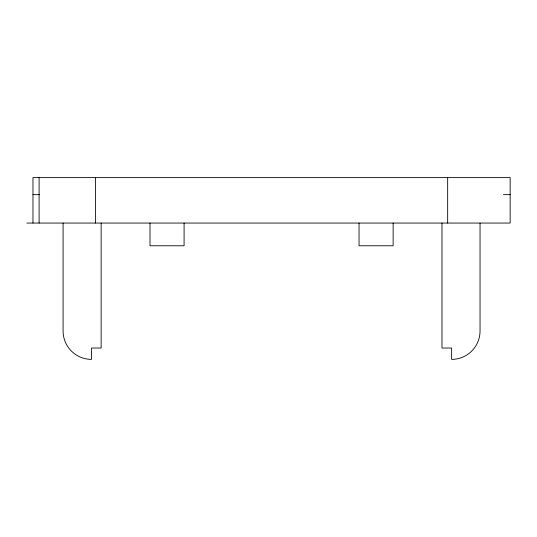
<?xml version="1.0" encoding="UTF-8"?>
<svg xmlns="http://www.w3.org/2000/svg" width="537" height="537" viewBox="0 0 537 537"><rect width="100%" height="100%" fill="white"/><g stroke="black" fill="none" stroke-linecap="round" stroke-linejoin="round"><path stroke-width="0.81" d="M32.972 194.649L39.678 194.649M503.444 194.649L510.15 194.649M26.85 223.056L510.15 223.056L510.15 177.613L32.972 177.613L32.972 223.056M480.044 223.056L480.044 330.987A28.401 28.401 0 0 1 451.637 359.387L451.637 348.03L441.985 348.03L441.985 223.056M447.663 177.613L447.663 223.056M393.131 223.056L393.131 245.778L359.045 245.778L359.045 223.056M184.084 223.056L184.084 245.778L149.998 245.778L149.998 223.056M101.144 223.056L101.144 348.03L91.485 348.03L91.485 359.387A28.401 28.401 0 0 1 63.084 330.987L63.084 223.056M95.465 177.613L95.465 223.056M39.1 177.613L39.1 223.056"/></g></svg>
